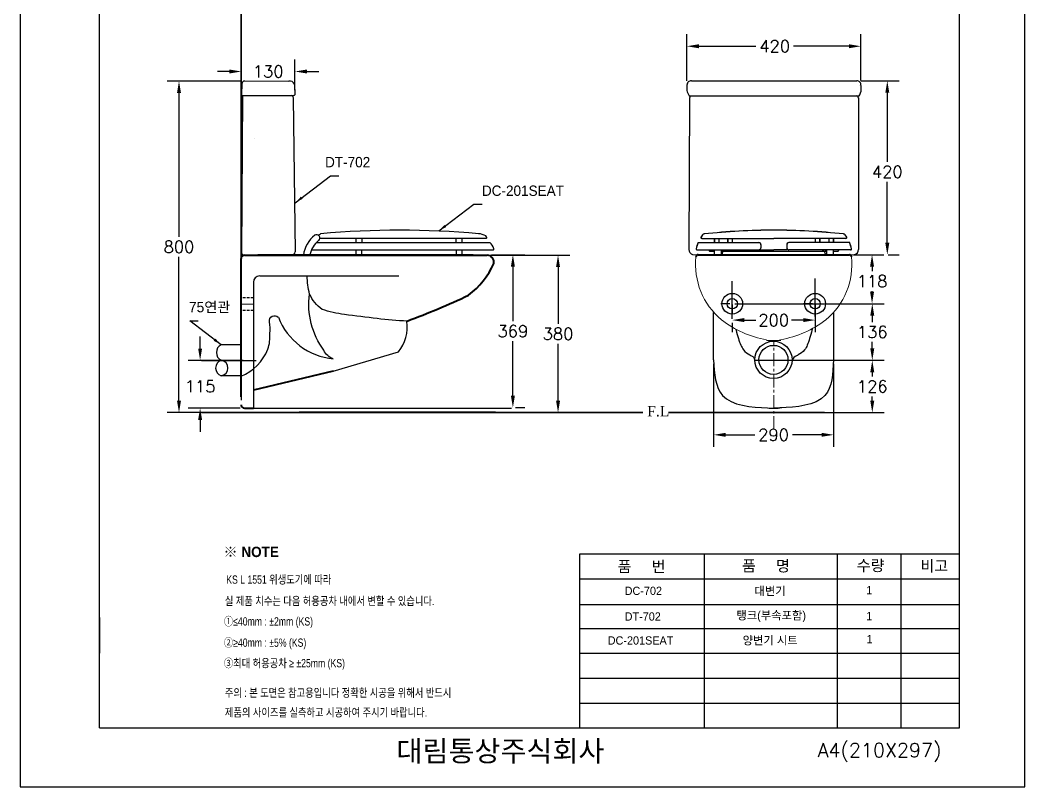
# Model space of a CAD drawing. Extents: x 63648 to 66073, y 58101 to 61531.
# Drawn here: x 63648 to 66073, y 58101 to 59952 of the extents above; entities that cross this region are included whole.
import ezdxf
from ezdxf.lldxf.tags import DXFTag

# ---------------------------------------------------------------- set-up
doc = ezdxf.new("R2010")
doc.units = 0
doc.header["$MEASUREMENT"] = 0
doc.linetypes.add('CENTER', pattern=[50.8, 31.75, -6.35, 6.35, -6.35])
doc.linetypes.add('DASHED2', pattern=[9.525, 6.35, -3.175])
doc.layers.get('0').update_dxf_attribs({"linetype": 'CONTINUOUS'})
doc.layers.get('Defpoints').update_dxf_attribs({"linetype": 'CONTINUOUS'})
for name, color, linetype in [('2', 2, 'CONTINUOUS'), ('BU', 7, 'CONTINUOUS'), ('DEFAULT', 7, 'CONTINUOUS'), ('Dim', 4, 'CONTINUOUS'), ('LINE', 7, 'CONTINUOUS'), ('MAIN', 7, 'CONTINUOUS'), ('YA', 7, 'CONTINUOUS')]:
    doc.layers.add(name, color=color, linetype=linetype)
for name, color, linetype, lineweight in [('AM_6', 2, 'CONTINUOUS', 30), ('CEN', 1, 'CENTER', 5), ('OUTLINE', 11, 'CONTINUOUS', 40), ('Y', 202, 'CONTINUOUS', 35)]:
    doc.layers.add(name, color=color, linetype=linetype, lineweight=lineweight)
doc.styles.add('h', font='', dxfattribs={"height": 30})
doc.styles.add('MtXpl_', font='')
doc.styles.get("Standard").update_dxf_attribs({"font": 'txt.shx', "bigfont": 'ghs.shx'})
doc.styles.add('STYLE2', font='dutch.ttf', dxfattribs={"height": 25})
doc.styles.add('굴림', font='', dxfattribs={"height": 3.2})
doc.styles.add('스타일1', font='txt.shx', dxfattribs={"bigfont": 'ghs.shx'})
doc.styles.get('h').set_extended_font_data('Haansoft Batang')
doc.styles.get('MtXpl_').set_extended_font_data('Gulim', bold=True)
doc.styles.get('굴림').set_extended_font_data('Gulim')
tags = doc.linetypes.add('Amconstr', pattern=[9999, 9999, 0]).pattern_tags.tags
tags[6:7] = [DXFTag(74, 4), DXFTag(75, 0), DXFTag(340, '0'), DXFTag(46, 1.0), DXFTag(50, 0.0), DXFTag(44, 0.0), DXFTag(45, 0.0)]
tags[4:5] = [DXFTag(74, 4), DXFTag(75, 0), DXFTag(340, '0'), DXFTag(46, 1.0), DXFTag(50, 0.0), DXFTag(44, 0.0), DXFTag(45, 0.0)]
doc.dimstyles.new('SERIM', dxfattribs={"dimscale": 10, "dimtxt": 3, "dimasz": 2, "dimexe": 1, "dimexo": 1.5, "dimgap": 1, "dimtad": 1, "dimtoh": 1, "dimdec": 0, "dimdsep": 46, "dimtxsty": 'h', "dimcen": -0.3, "dimclrt": 2, "dimadec": 0, "dimazin": 0, "dimtfac": 1, "dimtdec": 0, "dimtmove": 1, "dimatfit": 3, "dimfxl": 0, "dimtolj": 1, "dimtzin": 0, "dimarcsym": 0})
doc.dimstyles.get("Standard").update_dxf_attribs({"dimtxt": 0.18, "dimasz": 0.18, "dimexe": 0.18, "dimexo": 0.0625, "dimgap": 0.09, "dimtad": 0, "dimtih": 1, "dimtoh": 1, "dimdec": 4, "dimzin": 0, "dimdsep": 46, "dimtxsty": 'Standard', "dimcen": 0.09, "dimadec": 0, "dimazin": 0, "dimtfac": 1, "dimtdec": 4, "dimtofl": 0, "dimtmove": 0, "dimatfit": 0, "dimfxl": 0, "dimtolj": 1, "dimtzin": 0, "dimarcsym": 0})

# ---------------------------------------------------------------- blocks, each defined once
blk = doc.blocks.new('*D23')
at = {"layer": 'Defpoints', "color": 0}
for p in [(64189.9, 59805.1), (64031.1, 59004.7), (64100.3, 59004.7)]:
    blk.add_point(p, dxfattribs=at)
at = {"layer": 'Dim', "color": 0, "lineweight": -2}
for p, q in [((64179.9, 59805.1), (64002.3, 59805.1)), ((64031.1, 59776.3), (64031.1, 59428.9)), ((64031.1, 59033.5), (64031.1, 59380.9)), ((64090.3, 59004.7), (64002.3, 59004.7))]:
    blk.add_line(p, q, dxfattribs=at)
at = {"layer": 'Dim', "color": 0}
for points in [[(64026.3, 59776.3), (64035.9, 59776.3), (64031.1, 59805.1)], [(64026.3, 59033.5), (64035.9, 59033.5), (64031.1, 59004.7)]]:
    blk.add_solid(points, dxfattribs=at)
at = {"layer": 'Dim', "color": 0, "insert": (64031.1, 59404.9), "char_height": 28.8, "attachment_point": 5}
blk.add_mtext('\\A1;800', dxfattribs=at)
blk = doc.blocks.new('*D26')
at = {"layer": 'BU', "color": 0, "lineweight": -2}
for p, q in [((64082.1, 59159.3), (64082.1, 59188.1)), ((64186.1, 59130.5), (64053.3, 59130.5)), ((64178.9, 59015.7), (64053.3, 59015.7)), ((64082.1, 58986.9), (64082.1, 58958.1))]:
    blk.add_line(p, q, dxfattribs=at)
at = {"layer": 'BU', "color": 0}
for points in [[(64077.3, 59159.3), (64086.9, 59159.3), (64082.1, 59130.5)], [(64077.3, 58986.9), (64086.9, 58986.9), (64082.1, 59015.7)]]:
    blk.add_solid(points, dxfattribs=at)
at = {"layer": 'Defpoints', "color": 0}
for p in [(64196.1, 59130.5), (64082.1, 59015.7), (64188.9, 59015.7)]:
    blk.add_point(p, dxfattribs=at)
at = {"layer": 'BU', "color": 0, "insert": (64082.1, 59068.1), "char_height": 28.8, "attachment_point": 5}
blk.add_mtext('\\A1;115', dxfattribs=at)
blk = doc.blocks.new('*D24')
at = {"layer": 'BU', "color": 0, "lineweight": -2}
for p, q in [((65476.7, 59131), (65733.4, 59131)), ((65704.6, 59102.2), (65704.6, 59091.9)), ((65704.6, 59033.5), (65704.6, 59043.9)), ((65476.7, 59004.7), (65733.4, 59004.7))]:
    blk.add_line(p, q, dxfattribs=at)
at = {"layer": 'BU', "color": 0}
for points in [[(65699.8, 59102.2), (65709.4, 59102.2), (65704.6, 59131)], [(65699.8, 59033.5), (65709.4, 59033.5), (65704.6, 59004.7)]]:
    blk.add_solid(points, dxfattribs=at)
at = {"layer": 'Defpoints', "color": 0}
for p in [(65466.7, 59131), (65704.6, 59131), (65466.7, 59004.7)]:
    blk.add_point(p, dxfattribs=at)
at = {"layer": 'BU', "color": 0, "insert": (65704.6, 59067.9), "char_height": 28.8, "attachment_point": 5}
blk.add_mtext('\\A1;126', dxfattribs=at)
blk = doc.blocks.new('*D25')
at = {"layer": 'BU', "color": 0, "lineweight": -2}
for p, q in [((65376.7, 59267.5), (65733.4, 59267.5)), ((65704.6, 59238.7), (65704.6, 59223.2)), ((65704.6, 59159.8), (65704.6, 59175.2)), ((65430.5, 59131), (65733.4, 59131))]:
    blk.add_line(p, q, dxfattribs=at)
at = {"layer": 'BU', "color": 0}
for points in [[(65699.8, 59238.7), (65709.4, 59238.7), (65704.6, 59267.5)], [(65699.8, 59159.8), (65709.4, 59159.8), (65704.6, 59131)]]:
    blk.add_solid(points, dxfattribs=at)
at = {"layer": 'Defpoints', "color": 0}
for p in [(65366.7, 59267.5), (65704.6, 59267.5), (65420.5, 59131, 0)]:
    blk.add_point(p, dxfattribs=at)
at = {"layer": 'BU', "color": 0, "insert": (65704.6, 59199.2), "char_height": 28.8, "attachment_point": 5}
blk.add_mtext('\\A1;136', dxfattribs=at)
blk = doc.blocks.new('*D9')
at = {"layer": 'BU', "color": 0, "lineweight": -2}
for p, q in [((65566.7, 59261.5), (65566.7, 59199.2)), ((65366.7, 59221.2), (65366.7, 59199.2)), ((65395.5, 59228), (65423.5, 59228)), ((65537.9, 59228), (65509.9, 59228))]:
    blk.add_line(p, q, dxfattribs=at)
at = {"layer": 'BU', "color": 0}
for points in [[(65395.5, 59232.8), (65395.5, 59223.2), (65366.7, 59228)], [(65537.9, 59232.8), (65537.9, 59223.2), (65566.7, 59228)]]:
    blk.add_solid(points, dxfattribs=at)
at = {"layer": 'Defpoints', "color": 0}
for p in [(65566.7, 59271.5), (65366.7, 59231.2), (65366.7, 59228)]:
    blk.add_point(p, dxfattribs=at)
at = {"layer": 'BU', "color": 0, "insert": (65466.7, 59228), "char_height": 28.8, "attachment_point": 5}
blk.add_mtext('\\A1;200', dxfattribs=at)
blk = doc.blocks.new('*D10')
at = {"layer": 'BU', "color": 0, "lineweight": -2}
for p, q in [((64751, 59384.7), (64974.9, 59384.7)), ((64946.1, 59355.9), (64946.1, 59218.7)), ((64946.1, 59033.5), (64946.1, 59170.7)), ((64804.8, 59004.7), (64974.9, 59004.7))]:
    blk.add_line(p, q, dxfattribs=at)
at = {"layer": 'BU', "color": 0}
for points in [[(64941.3, 59355.9), (64950.9, 59355.9), (64946.1, 59384.7)], [(64941.3, 59033.5), (64950.9, 59033.5), (64946.1, 59004.7)]]:
    blk.add_solid(points, dxfattribs=at)
at = {"layer": 'Defpoints', "color": 0}
for p in [(64741, 59384.7), (64794.8, 59004.7), (64946.1, 59004.7)]:
    blk.add_point(p, dxfattribs=at)
at = {"layer": 'BU', "color": 0, "insert": (64946.1, 59194.7), "char_height": 28.8, "attachment_point": 5}
blk.add_mtext('\\A1;380', dxfattribs=at)
blk = doc.blocks.new('*D11')
at = {"layer": 'BU', "color": 0, "lineweight": -2}
for p, q in [((64785.1, 59385.7), (64865.9, 59385.7)), ((64837.1, 59356.9), (64837.1, 59225.2)), ((64837.1, 59045.5), (64837.1, 59177.2)), ((64843.1, 59016.7), (64865.9, 59016.7))]:
    blk.add_line(p, q, dxfattribs=at)
at = {"layer": 'BU', "color": 0}
for points in [[(64832.3, 59356.9), (64841.9, 59356.9), (64837.1, 59385.7)], [(64832.3, 59045.5), (64841.9, 59045.5), (64837.1, 59016.7)]]:
    blk.add_solid(points, dxfattribs=at)
at = {"layer": 'Defpoints', "color": 0}
for p in [(64775.1, 59385.7), (64833.1, 59016.7), (64837.1, 59016.7)]:
    blk.add_point(p, dxfattribs=at)
at = {"layer": 'BU', "color": 0, "insert": (64837.1, 59201.2), "char_height": 28.8, "attachment_point": 5}
blk.add_mtext('\\A1;369', dxfattribs=at)
blk = doc.blocks.new('*D12')
at = {"layer": 'BU', "color": 0, "lineweight": -2}
for p, q in [((65659.4, 59385.8), (65732.9, 59385.8)), ((65704.1, 59357), (65704.1, 59346)), ((65704.1, 59296.3), (65704.1, 59298)), ((65576.7, 59267.5), (65732.9, 59267.5))]:
    blk.add_line(p, q, dxfattribs=at)
at = {"layer": 'BU', "color": 0}
for points in [[(65699.3, 59357), (65708.9, 59357), (65704.1, 59385.8)], [(65699.3, 59296.3), (65708.9, 59296.3), (65704.1, 59267.5)]]:
    blk.add_solid(points, dxfattribs=at)
at = {"layer": 'Defpoints', "color": 0}
for p in [(65649.4, 59385.8), (65704.1, 59385.8), (65566.7, 59267.5)]:
    blk.add_point(p, dxfattribs=at)
at = {"layer": 'BU', "color": 0, "insert": (65704.1, 59322), "char_height": 28.8, "attachment_point": 5}
blk.add_mtext('\\A1;118', dxfattribs=at)
blk = doc.blocks.new('*D13')
at = {"layer": 'BU', "color": 0, "lineweight": -2}
for p, q in [((65321.6, 59122), (65321.6, 58922.2)), ((65611.1, 59122), (65611.1, 58922.2)), ((65350.4, 58951), (65420.8, 58951)), ((65582.3, 58951), (65512, 58951))]:
    blk.add_line(p, q, dxfattribs=at)
at = {"layer": 'BU', "color": 0}
for points in [[(65350.4, 58955.8), (65350.4, 58946.2), (65321.6, 58951)], [(65582.3, 58955.8), (65582.3, 58946.2), (65611.1, 58951)]]:
    blk.add_solid(points, dxfattribs=at)
at = {"layer": 'Defpoints', "color": 0}
for p in [(65321.6, 59132, 0), (65611.1, 59132, 0), (65611.1, 58951)]:
    blk.add_point(p, dxfattribs=at)
at = {"layer": 'BU', "color": 0, "insert": (65466.4, 58951), "char_height": 28.8, "attachment_point": 5}
blk.add_mtext('\\A1;290', dxfattribs=at)
blk = doc.blocks.new('*D20')
at = {"layer": 'BU', "color": 0, "lineweight": -2}
for p, q in [((65257.2, 59805.4), (65257.2, 59917.8)), ((65677.2, 59806.1), (65677.2, 59917.8)), ((65286, 59889), (65423.5, 59889)), ((65648.4, 59889), (65514.7, 59889))]:
    blk.add_line(p, q, dxfattribs=at)
at = {"layer": 'BU', "color": 0}
for points in [[(65286, 59893.8), (65286, 59884.2), (65257.2, 59889)], [(65648.4, 59893.8), (65648.4, 59884.2), (65677.2, 59889)]]:
    blk.add_solid(points, dxfattribs=at)
at = {"layer": 'Defpoints', "color": 0}
for p in [(65677.2, 59889), (65257.2, 59795.4), (65677.2, 59796.1)]:
    blk.add_point(p, dxfattribs=at)
at = {"layer": 'BU', "color": 0, "insert": (65469.1, 59889), "char_height": 28.8, "attachment_point": 5}
blk.add_mtext('\\A1;420', dxfattribs=at)
blk = doc.blocks.new('*D21')
at = {"layer": 'BU', "color": 0, "lineweight": -2}
for p, q in [((65677.3, 59805.4), (65769.7, 59805.4)), ((65740.9, 59776.6), (65740.9, 59610)), ((65740.9, 59414.5), (65740.9, 59562)), ((65742.9, 59385.7), (65769.7, 59385.7))]:
    blk.add_line(p, q, dxfattribs=at)
at = {"layer": 'BU', "color": 0}
for points in [[(65736.1, 59776.6), (65745.7, 59776.6), (65740.9, 59805.4)], [(65736.1, 59414.5), (65745.7, 59414.5), (65740.9, 59385.7)]]:
    blk.add_solid(points, dxfattribs=at)
at = {"layer": 'Defpoints', "color": 0}
for p in [(65667.3, 59805.4), (65732.9, 59385.7), (65740.9, 59385.7)]:
    blk.add_point(p, dxfattribs=at)
at = {"layer": 'BU', "color": 0, "insert": (65740.9, 59586), "char_height": 28.8, "attachment_point": 5}
blk.add_mtext('\\A1;420', dxfattribs=at)
blk = doc.blocks.new('*D27')
at = {"layer": 'BU', "color": 0, "lineweight": -2}
for p, q in [((64181.6, 59783.3), (64181.6, 59856.8)), ((64311.1, 59783.3), (64311.1, 59856.8)), ((64152.8, 59828), (64124, 59828)), ((64339.9, 59828), (64368.7, 59828))]:
    blk.add_line(p, q, dxfattribs=at)
at = {"layer": 'BU', "color": 0}
for points in [[(64152.8, 59832.8), (64152.8, 59823.2), (64181.6, 59828)], [(64339.9, 59832.8), (64339.9, 59823.2), (64311.1, 59828)]]:
    blk.add_solid(points, dxfattribs=at)
at = {"layer": 'Defpoints', "color": 0}
for p in [(64311.1, 59828), (64181.6, 59773.3), (64311.1, 59773.3)]:
    blk.add_point(p, dxfattribs=at)
at = {"layer": 'BU', "color": 0, "insert": (64246.4, 59828), "char_height": 28.8, "attachment_point": 5}
blk.add_mtext('\\A1;130', dxfattribs=at)

msp = doc.modelspace()

# ---------------------------------------------------------------- linework, layer by layer
for centre, radius, start, end in [((65267.2, 59795.4), 10, 85.7896, 180), ((65667.3, 59795.4), 10, 355.7896, 90), ((65302.4, 59793.1), 46.5, 193.6615, 211.1582), ((65651.1, 59784.3), 26.6, 325.0897, 348.5941)]:
    msp.add_arc(centre, radius, start, end)
at = {"color": 7, "linetype": 'Continuous', "lineweight": 20}
for centre, radius, start, end in [((65451.1, 59362), 173.1, 173.8863, 230.3136), ((65482.3, 59362), 173.1, 309.6864, 6.1137), ((65493.4, 59424.7), 248.4, 232.0473, 259.7992), ((65441.2, 59425.6), 248.4, 279.8617, 307.6136)]:
    msp.add_arc(centre, radius, start, end, dxfattribs=at)
at = {"color": 7}
for points in [[(65559.8, 59207, 0), (65556.7, 59195.1, 0), (65551, 59174.4, 0), (65543.1, 59155.5, 0), (65529, 59144.6, 0), (65515.8, 59139.7, 0), (65511.1, 59131), (65511.1, 59131), (65511.1, 59131), (65511.1, 59131)], [(65375.1, 59206, 0), (65378.2, 59195.1, 0), (65383.9, 59174.4, 0), (65391.8, 59155.5, 0), (65405.9, 59144.6, 0), (65419.1, 59139.7, 0), (65421.2, 59131), (65421.2, 59131), (65421.2, 59131), (65421.2, 59131)]]:
    msp.add_open_spline(points, degree=3, knots=[0.210656, 0.210656, 0.210656, 0.210656, 0.888347, 2.539189, 4.010418, 4.701285, 5.867143, 6.392538, 6.575222, 6.575222, 6.575222, 6.575222], dxfattribs=at)
for points in [[(65449.4, 59179.2), (65466.7, 59178.3), (65483.8, 59179.8)], [(65321.6, 59132, 0), (65343.1, 59046), (65451.8, 59015.9), (65466.7, 59015.1)], [(65611.1, 59132, 0), (65590.4, 59046), (65481.7, 59015.9), (65466.7, 59015.1)], [(65451.8, 59015.9), (65469.1, 59015.1), (65486.1, 59016.6)]]:
    msp.add_spline(points, degree=3, dxfattribs=at)
at = {"layer": 'BU', "color": 0}
for p, q in [((65257.2, 59795.4), (65257.2, 59782.1)), ((65677.2, 59794.6), (65677.2, 59779)), ((64184.6, 59770.1), (64308.1, 59769.9)), ((64307.1, 59764.5), (64311.6, 59392.8)), ((65262.6, 59769), (65673, 59769)), ((65263.1, 59763.5), (65262.1, 59398.5)), ((65671, 59764.1), (65671, 59398.1)), ((65270.9, 59386.5), (65284, 59385.8)), ((65649.4, 59385.8), (65662.1, 59386.1)), ((65566.7, 59236.5), (65566.7, 59328.5)), ((64210.9, 59319.7), (64210.9, 59015.7)), ((65366.7, 59231.2), (65366.7, 59322)), ((65321.6, 59132, 0), (65321.5, 59246.4)), ((65611.9, 59130), (65611.9, 59246.2)), ((64403.5, 59105), (64560.9, 59151.4)), ((64085.6, 59130.5), (64217.1, 59130.5)), ((64211.9, 59015.7), (64834.1, 59015.7))]:
    msp.add_line(p, q, dxfattribs=at)
at = {"layer": 'BU'}
for p, q in [((65366.7, 59277.5), (65366.7, 59299.5)), ((65566.7, 59277.5), (65566.7, 59299.5)), ((65360.7, 59267.5), (65338.7, 59267.5)), ((65366.7, 59266), (65366.7, 59244)), ((65372.7, 59267.5), (65394.7, 59267.5)), ((65560.7, 59267.5), (65538.7, 59267.5)), ((65563.7, 59267.5), (65569.7, 59267.5)), ((65566.7, 59269), (65566.7, 59275)), ((65566.7, 59266), (65566.7, 59244)), ((65572.7, 59267.5), (65594.7, 59267.5)), ((65454.8, 59130.5), (65420.2, 59131)), ((65472.1, 59130.9), (65514.1, 59130.9))]:
    msp.add_line(p, q, dxfattribs=at)
at = {"layer": 'BU', "color": 0, "linetype": 'CENTER'}
msp.add_line((65420.2, 59131), (65513.2, 59131), dxfattribs=at)
at = {"layer": 'BU', "color": 0}
for centre, radius, start, end in [((64298.2, 59792.3), 12.9, 22.6322, 99.252), ((64300.9, 59764.1), 6.28, 3.8043, 68.846), ((65275.2, 59760.4), 12.5, 136.5173, 165.6421), ((65666.3, 59764.3), 4.71, 356.7837, 87.2026), ((64303.6, 59392.8), 8, 270, 0), ((65273.6, 59397.7), 11.6, 176.0584, 256.3066), ((65659.4, 59397.3), 11.6, 283.5387, 3.7868), ((64489.4, 59210.5), 92.8, 320.4548, 8.8143)]:
    msp.add_arc(centre, radius, start, end, dxfattribs=at)
at = {"layer": 'CEN'}
msp.add_line((64210.9, 59266.5), (64180.9, 59266.5), dxfattribs=at)
at = {"layer": 'CEN', "color": 0}
msp.add_line((65466.7, 58964), (65466.7, 59179.3), dxfattribs=at)
at = {"layer": 'DEFAULT', "color": 7}
for p, q in [((64371, 59425.4), (64771.4, 59425.4)), ((64458.3, 59425.4), (64458.3, 59415.2)), ((64472.6, 59425.4), (64472.6, 59415.2)), ((64699.2, 59425.4), (64699.2, 59415.2)), ((64713.5, 59425.4), (64713.5, 59415.2)), ((64773.6, 59428.6), (64771.4, 59431.3)), ((64771.4, 59425.4), (64772, 59425.4)), ((65293.1, 59425.3), (65466.9, 59425.3)), ((65293.1, 59425.2), (65467.2, 59425.2)), ((65323.3, 59425.3), (65323.3, 59415.1)), ((65323.5, 59425.2), (65323.5, 59415)), ((65334.2, 59425.3), (65334.2, 59415.1)), ((65334.4, 59425.2), (65334.4, 59415)), ((65355.5, 59425.3), (65355.5, 59415.1)), ((65355.7, 59425.2), (65355.7, 59415)), ((65366.4, 59425.3), (65366.4, 59415.1)), ((65366.6, 59425.2), (65366.6, 59415)), ((65641.1, 59425.3), (65466.9, 59425.3)), ((65641.2, 59425.2), (65467.2, 59425.2)), ((65566.7, 59425.3), (65566.7, 59415.1)), ((65567, 59425.2), (65567, 59415)), ((65577.6, 59425.3), (65577.6, 59415.1)), ((65577.9, 59425.2), (65577.9, 59415)), ((65599.7, 59425.3), (65599.7, 59415.1)), ((65599.9, 59425.2), (65599.9, 59415)), ((65610.6, 59425.3), (65610.6, 59415.1)), ((65610.8, 59425.2), (65610.8, 59415)), ((64362.8, 59415.2), (64781.2, 59415.2)), ((65284.2, 59415.1), (65430.7, 59415.1)), ((65284.5, 59415), (65431, 59415)), ((65435.7, 59410.1), (65435.7, 59402.6)), ((65436, 59410), (65436, 59402.4)), ((65498.1, 59410.1), (65498.1, 59402.6)), ((65498.4, 59410), (65498.4, 59402.4)), ((65650.1, 59415.1), (65503.1, 59415.1)), ((65650.1, 59415), (65503.4, 59415)), ((64350.1, 59384.7), (64421.3, 59384.7)), ((64351.2, 59397.6), (64789.1, 59397.6)), ((64458.3, 59397.6), (64458.3, 59384.7)), ((64471.9, 59397.6), (64471.9, 59384.7)), ((64699.9, 59397.6), (64699.9, 59384.7)), ((64713.5, 59397.6), (64713.5, 59384.7)), ((65281.1, 59397.6), (65430.7, 59397.6)), ((65281.1, 59397.4), (65431, 59397.4)), ((65296.7, 59385.7), (65637.1, 59385.7)), ((65309.6, 59397.6), (65311.9, 59394.7)), ((65309.8, 59397.4), (65312.2, 59394.5)), ((65311.9, 59394.7), (65323.3, 59394.7)), ((65312.2, 59394.5), (65323.5, 59394.5)), ((65323.3, 59397.6), (65323.3, 59385.8)), ((65339.6, 59397.6), (65339.6, 59385.8)), ((65339.6, 59394.7), (65594.2, 59394.7)), ((65339.9, 59394.5), (65594.5, 59394.5)), ((65340.7, 59397.6), (65342.9, 59394.7)), ((65341, 59397.4), (65343.1, 59394.5)), ((65341.9, 59386.7), (65341.9, 59385.7)), ((65349.9, 59394.7), (65583.9, 59394.7)), ((65350.2, 59394.5), (65584.2, 59394.5)), ((65652.1, 59397.6), (65503.1, 59397.6)), ((65653.1, 59397.4), (65503.4, 59397.4)), ((65590.9, 59394.7), (65593.1, 59397.6)), ((65591.2, 59394.5), (65593.3, 59397.4)), ((65591.9, 59386.7), (65591.9, 59385.7)), ((65594.2, 59397.6), (65594.2, 59385.8)), ((65610.6, 59397.6), (65610.6, 59385.8)), ((65610.6, 59394.7), (65621.7, 59394.7)), ((65610.8, 59394.5), (65622, 59394.5)), ((65621.9, 59394.7), (65624.3, 59397.6)), ((65622.2, 59394.5), (65624.5, 59397.4))]:
    msp.add_line(p, q, dxfattribs=at)
for centre, radius, start, end in [((64404.5, 59375), 73.8, 128.2835, 172.3899), ((64363.1, 59426.2), 7.94, 313.9053, 122.6617), ((64342.5, 59486.4), 58.6, 294.664, 301.4033), ((64563.8, 57329.9), 2115.1, 84.8259, 95.1741), ((64751.3, 59395.2), 41.3, 60.8845, 85.6022), ((64772.1, 59427.4), 2, 268.7973, 39.2367), ((65292.8, 59427.3), 2, 147.4173, 270), ((65363.3, 59382.3), 85.7, 143.2068, 147.4173), ((65293.1, 59427.2), 2, 147.4173, 270), ((65363.6, 59382.1), 85.7, 143.2068, 147.4173), ((65299.5, 59430), 6, 96.885, 143.2069), ((65299.8, 59429.8), 6, 96.885, 143.2069), ((65468, 57864.6), 1580.4, 90.0405, 96.138), ((65468.5, 57855.8), 1589.1, 90.0484, 96.1212), ((65465.6, 57855.9), 1589.1, 83.8788, 89.9516), ((65465.9, 57860.3), 1584.6, 83.8701, 89.9557), ((65634.3, 59430), 6, 36.7932, 83.115), ((65634.5, 59429.8), 6, 36.7932, 83.115), ((65570.5, 59382.3), 85.7, 32.5827, 36.7931), ((65570.8, 59382.1), 85.7, 32.5827, 36.7931), ((65641, 59427.3), 2, 270, 32.5827), ((65641.2, 59427.2), 2, 270, 32.5827), ((64404.5, 59375), 58, 128.2835, 170.2995), ((64761, 59391.2), 31.4, 16.6851, 49.8505), ((65363.3, 59382.3), 85.7, 157.4398, 168.0631), ((65363.6, 59382.1), 85.7, 157.4398, 168.0631), ((65430.7, 59410.1), 5, 0, 90), ((65430.7, 59402.6), 5, 270, 0), ((65431, 59410), 5, 0, 90), ((65431, 59402.4), 5, 270, 0), ((65503.1, 59410.1), 5, 90, 180), ((65503.1, 59402.6), 5, 180, 270), ((65503.4, 59410), 5, 90, 180), ((65503.4, 59402.4), 5, 180, 270), ((65570.5, 59382.3), 85.7, 11.9369, 22.5602), ((65524.2, 59370), 133.7, 12.892, 19.6561), ((64789.1, 59399.6), 2, 270, 16.6851), ((65281.5, 59399.6), 2, 168.0631, 270), ((65281.7, 59399.4), 2, 168.0631, 270), ((65349.9, 59386.7), 8, 90, 180), ((65583.9, 59386.7), 8, 0, 90), ((65652.4, 59399.6), 2, 270, 11.9369), ((65652.6, 59399.4), 2, 270, 11.9369)]:
    msp.add_arc(centre, radius, start, end, dxfattribs=at)
at = {"layer": 'Dim', "color": 0}
for p, q in [((65268, 59805.3), (65667.3, 59805.4)), ((65672.7, 59793.4), (65672.7, 59793.4)), ((64998.4, 58663.6), (65914.9, 58663.6)), ((65298.7, 58663.6), (65298.7, 58243.6)), ((65619.9, 58663.6), (65619.9, 58243.6)), ((65773.9, 58663.6), (65773.9, 58243.6)), ((64998.4, 58603.6), (65914.9, 58603.6)), ((64998.4, 58541.8), (65914.9, 58541.8)), ((64998.4, 58483.6), (65914.9, 58483.6)), ((64998.4, 58423.6), (65914.9, 58423.6)), ((64998.4, 58363.6), (65914.9, 58363.6))]:
    msp.add_line(p, q, dxfattribs=at)
at = {"layer": 'LINE', "linetype": 'Amconstr'}
for p, q in [((65914.9, 58243.6), (65914.9, 61411.6)), ((64926.4, 58243.6), (64998.4, 58243.6))]:
    msp.add_line(p, q, dxfattribs=at)
at = {"layer": 'LINE'}
for p, q in [((64225.9, 59334.7), (64561.8, 59334.7)), ((64180.9, 59319.7), (64180.9, 59034.7)), ((64180.9, 59319.7), (64180.9, 59309.7))]:
    msp.add_line(p, q, dxfattribs=at)
at = {"layer": 'LINE', "linetype": 'DASHED2'}
for p, q in [((64210.9, 59281.5), (64180.9, 59281.5)), ((64210.9, 59251.5), (64180.9, 59251.5))]:
    msp.add_line(p, q, dxfattribs=at)
at = {"layer": 'LINE'}
for points in [[(64581.7, 59225.7, -0.034885), (64509.7, 59231.7, -0.004553), (64430.3, 59241.5, -0.043318), (64376.4, 59253.8, -0.1402), (64346.4, 59290.9, -0.075324), (64340.9, 59334.7, 0.033236)], [(64403.5, 59134.4, -0.206389), (64380.8, 59155, -0.195563), (64346.4, 59290.9)], [(64180.9, 59092.5, 0.202036), (64245.7, 59157.6, 0.103917), (64250.1, 59195.6, 0.105329), (64249.3, 59223.8, -0.753194), (64270.9, 59234.7, -1.112014)]]:
    msp.add_lwpolyline(points, format="xyb", dxfattribs=at)
for centre, radius in [((65366.7, 59267.5), 25), ((65366.7, 59267.5), 12.5), ((65566.7, 59267.5), 25), ((65566.7, 59267.5), 12.5), ((65466.1, 59132), 45), ((65466.1, 59132), 35)]:
    msp.add_circle(centre, radius, dxfattribs=at)
for centre, radius, start, end in [((64225.9, 59319.7), 15, 90, 180), ((64418.9, 59292.5), 158.8, 201.316, 264.4478)]:
    msp.add_arc(centre, radius, start, end, dxfattribs=at)
at = {"layer": 'MAIN'}
for p, q in [((64189.9, 59805.3), (64296.1, 59805)), ((64214.2, 59666.8), (64214.2, 59666.8)), ((64191.3, 59384.7), (64329.1, 59384.7))]:
    msp.add_line(p, q, dxfattribs=at)
at = {"layer": 'MAIN', "color": 0}
for points in [[(64189.9, 59805.1, 0.378501), (64182.6, 59797.5), (64181.6, 59773.3, 0.426411), (64184.6, 59770.1)], [(64310.1, 59797.2), (64311.1, 59773, -0.426411), (64308.1, 59769.9)], [(64184.6, 59770.1), (64181.6, 59390.7, 0.414214), (64187.6, 59384.7), (64190.9, 59384.7)]]:
    msp.add_lwpolyline(points, format="xyb", dxfattribs=at)
at = {"layer": 'OUTLINE', "color": 0}
for p, q in [((64180.9, 59042.7), (64180.9, 59376.7)), ((64188.9, 59384.7), (64775.1, 59384.7)), ((64741, 59384.7), (64221.3, 59384.7)), ((65284, 59385.8), (65649.4, 59385.8)), ((64403.5, 59105), (64210.9, 59059)), ((64188.9, 59015.7), (64210.9, 59015.7)), ((64794.8, 59004.7), (64320.9, 59004.7))]:
    msp.add_line(p, q, dxfattribs=at)
for centre, radius, start, end in [((64188.9, 59376.7), 8, 90, 180), ((64773.9, 59367.3), 17.4, 351.3402, 85.918), ((65284, 59380.8), 5, 90, 183.4569), ((65649.4, 59380.8), 5, 356.5431, 90), ((64608.5, 59447.6), 200.6, 307.3753, 335.5792), ((63969.5, 60887.3), 1770.8, 290.2243, 295.4416), ((64188.9, 59023.7), 8, 180, 270)]:
    msp.add_arc(centre, radius, start, end, dxfattribs=at)
at = {"layer": 'Y', "color": 0}
for p, q in [((64180.9, 60463.1), (64180.9, 59088)), ((64085.6, 59004.7), (65151, 59004.7)), ((65213, 59004.7), (65589.2, 59004.7))]:
    msp.add_line(p, q, dxfattribs=at)
at = {"layer": 'YA', "color": 7}
for p, q in [((63838.9, 58243.6), (63838.9, 60341.4)), ((64998.4, 58243.6), (64998.4, 58663.6)), ((63838.9, 58510.1), (63838.9, 58423.6)), ((64998.4, 58303.6), (65914.9, 58303.6)), ((63838.9, 58243.6), (64926.4, 58243.6)), ((63910.9, 58243.6), (64926.4, 58243.6)), ((64998.4, 58243.6), (65914.9, 58243.6))]:
    msp.add_line(p, q, dxfattribs=at)
at = {"layer": 'YA', "color": 0}
for p, q in [((65430.6, 59385.8), (65466.7, 59385.8)), ((65433.9, 59397.3), (65466.7, 59397.3)), ((65499.5, 59397.5), (65466.7, 59397.5)), ((65502.9, 59385.8), (65466.7, 59385.8)), ((64180.9, 59168.5), (64132.9, 59168.5)), ((64180.9, 59093.5), (64132.9, 59093.5))]:
    msp.add_line(p, q, dxfattribs=at)
msp.add_lwpolyline([(63647.6, 58101.1), (66073.1, 58101.1), (66073.1, 61531.5), (63647.6, 61531.5)], close=True, dxfattribs=at)
for centre, radius, start, end in [((64142.3, 59149.8), 21, 116.6156, 243.3844), ((64139.3, 59112.3), 19.8, 108.6393, 251.3607), ((64130.2, 59112.3), 19, 278.4485, 81.5515)]:
    msp.add_arc(centre, radius, start, end, dxfattribs=at)

# ---------------------------------------------------------------- texts
at = {"color": 3, "style": '굴림', "width": 0.8}
for s, p in [('KS L 1551 위생도기에 따라', (64145.2, 58591.6)), ('실 제품 치수는 다음 허용공차 내에서 변할 수 있습니다.', (64141.8, 58539.9)), ('①≤40mm : ±2mm (KS)', (64139.5, 58490.6)), ('②≥40mm : ±5%%% (KS)', (64139.5, 58439.3)), ('③최대 허용공차 ≥ ±25mm (KS)', (64139.5, 58389.8))]:
    msp.add_text(s, height=20, dxfattribs=at).set_placement(p)
at = {"color": 1, "style": '굴림', "width": 0.8}
for s, p in [('주의 : 본 도면은 참고용입니다 정확한 시공을 위해서 반드시', (64141.8, 58318.3)), ('제품의 사이즈를 실측하고 시공하여 주시기 바랍니다.', (64141.8, 58270.9))]:
    msp.add_text(s, height=20, dxfattribs=at).set_placement(p)
at = {"layer": '2', "style": 'MtXpl_'}
msp.add_text('※ NOTE', height=25, dxfattribs=at).set_placement((64138.4, 58655.9))
at = {"layer": 'AM_6', "color": 0, "char_height": 25, "attachment_point": 4, "style": 'h'}
for s, insert in [('{\\fGulim|b0|i0|c129|p50;DT-702}', (64383.7, 59609.1)), ('{\\fGulim|b0|i0|c129|p50;DC-201SEAT}', (64762.3, 59540.1)), ('75{\\fGulim|b0|i0|c129|p50;연관}', (64055, 59258.4))]:
    msp.add_mtext(s, dxfattribs=dict(at, insert=insert))
at = {"layer": 'AM_6', "color": 0, "insert": (65161.2, 59020.6), "char_height": 25, "width": 72.637, "attachment_point": 1, "style": 'STYLE2'}
msp.add_mtext('F.L', dxfattribs=at)
at = {"layer": 'Dim', "color": 0, "attachment_point": 1, "style": '스타일1'}
for s, insert, char_height in [('{\\fGulim|b0|i0|c129|p50;품     번}', (65089.8, 58646.4), 26.746), ('{\\fGulim|b0|i0|c129|p50;품     명}', (65390, 58648.1), 26.746), ('{\\fGulim|b0|i0|c129|p50;수량}', (65667.1, 58648.9), 26.746), ('{\\fGulim|b0|i0|c129|p50;비고}', (65820.9, 58647.9), 26.746), ('{\\fGulim|b0|i0|c129|p50;1\\P}', (65690, 58585.9), 20), ('{\\fGulim|b0|i0|c129|p50;1\\P}', (65690, 58523.3), 20), ('{\\fGulim|b0|i0|c129|p50;1\\P}', (65690.9, 58467.9), 20)]:
    msp.add_mtext(s, dxfattribs=dict(at, insert=insert, char_height=char_height))
for s, insert, char_height, width in [('{\\fGulim|b0|i0|c129|p50;DC-702}', (65106.9, 58584.4), 20, 147), ('{\\fGulim|b0|i0|c129|p50;대변기}', (65420.2, 58583.9), 20, 147), ('{\\fGulim|b0|i0|c129|p50;탱크(부속포함)}', (65376.6, 58525.1), 20, 227), ('{\\fGulim|b0|i0|c129|p50;DT-702}', (65106.9, 58522.5), 20, 147), ('{\\fGulim|b0|i0|c129|p50;DC-201SEAT}', (65066, 58464.6), 20, 147), ('{\\fGulim|b0|i0|c129|p50;양변기 시트}', (65391.8, 58464.8), 20, 212), ('{\\fGulim|b0|i0|c129|p50;       대림통상주식회사\\P}', (64428.9, 58212.8), 50, 1090)]:
    msp.add_mtext(s, dxfattribs=dict(at, insert=insert, char_height=char_height, width=width))
at = {"layer": 'YA', "color": 7}
msp.add_text('A4(210X297)', height=33.819, dxfattribs=at).set_placement((65572.9, 58172.8))

# ---------------------------------------------------------------- dimensions: what is measured, and where the dimension line sits
at = {"layer": 'BU', "color": 0}
for base, p1, p2, picture, middle in [((65677.2, 59889), (65257.2, 59795.4), (65677.2, 59796.1), '*D20', (65469.1, 59889)), ((65366.7, 59228), (65566.7, 59271.5), (65366.7, 59231.2), '*D9', (65466.7, 59228))]:
    dim = msp.add_linear_dim(base=base, p1=p1, p2=p2, dimstyle='Standard', override={"dimscale": 160, "dimgap": 0.06, "dimdec": 0, "dimatfit": 3}, dxfattribs=at)
    dim.commit()
    dim.dimension.update_dxf_attribs({"geometry": picture, "text_midpoint": middle, "dimtype": 160})
for base, p1, p2, picture, middle in [((64311.1407, 59828.0223), (64181.5857, 59773.2616), (64311.1407, 59773.2616), '*D27', (64246.3632, 59828.0223)), ((65611.14067, 58951.02228), (65321.64066, 59132.02228, 0), (65611.14067, 59132.02228, 0), '*D13', (65466.39067, 58951.02228))]:
    dim = msp.add_linear_dim(base=base, p1=p1, p2=p2, dimstyle='Standard', override={"dimscale": 160, "dimgap": 0.06, "dimdec": 0, "dimatfit": 3}, dxfattribs=at)
    dim.commit()
    dim.dimension.update_dxf_attribs({"geometry": picture, "text_midpoint": middle})
for base, p1, p2, picture, middle in [((65740.9, 59385.7), (65667.3, 59805.4), (65732.9, 59385.7), '*D21', (65740.9, 59586)), ((64946.1, 59004.7), (64741, 59384.7), (64794.8, 59004.7), '*D10', (64946.1, 59194.7)), ((65704.1, 59385.8), (65566.7, 59267.5), (65649.4, 59385.8), '*D12', (65704.1, 59322)), ((64082.1, 59015.7), (64196.1, 59130.5), (64188.9, 59015.7), '*D26', (64082.1, 59068.1))]:
    dim = msp.add_linear_dim(base=base, p1=p1, p2=p2, angle=90, dimstyle='Standard', override={"dimscale": 160, "dimgap": 0.06, "dimdec": 0, "dimatfit": 3}, dxfattribs=at)
    dim.commit()
    dim.dimension.update_dxf_attribs({"geometry": picture, "text_midpoint": middle, "dimtype": 160})
for base, p1, p2, override, picture, middle in [((64837.1, 59016.7), (64775.1, 59385.7), (64833.1, 59016.7), {"dimscale": 160, "dimgap": 0.06, "dimdec": 0, "dimatfit": 3}, '*D11', (64837.1, 59201.2)), ((65704.5607, 59267.4775), (65420.5494, 59131.0201, 0), (65366.7365, 59267.4775), {"dimscale": 160, "dimgap": 0.06, "dimdec": 0, "dimtmove": 1, "dimatfit": 3}, '*D25', (65704.5607, 59199.2488)), ((65704.6, 59131), (65466.7, 59004.7), (65466.7, 59131), {"dimscale": 160, "dimgap": 0.06, "dimdec": 0, "dimatfit": 3}, '*D24', (65704.6, 59067.9))]:
    dim = msp.add_linear_dim(base=base, p1=p1, p2=p2, angle=90, dimstyle='Standard', override=override, dxfattribs=at)
    dim.commit()
    dim.dimension.update_dxf_attribs({"geometry": picture, "text_midpoint": middle})
at = {"layer": 'Dim', "color": 0}
dim = msp.add_linear_dim(base=(64031.1, 59004.7), p1=(64189.9, 59805.1), p2=(64100.3, 59004.7), angle=90, dimstyle='Standard', override={"dimscale": 160, "dimgap": 0.06, "dimdec": 0, "dimatfit": 3}, dxfattribs=at)
dim.commit()
dim.dimension.update_dxf_attribs({"geometry": '*D23', "text_midpoint": (64031.1, 59404.9)})

# ---------------------------------------------------------------- leaders
for points in [[(64311.6, 59511.2), (64396.6, 59576), (64416.6, 59576)], [(64658.2, 59443.2), (64743.2, 59508), (64763.2, 59508)], [(64132.9, 59168.5), (64057.3, 59226), (64077.3, 59226)]]:
    msp.add_leader(points, dimstyle='SERIM', override={"dimse1": 1}, dxfattribs=at)

doc.saveas('drawing.dxf')
